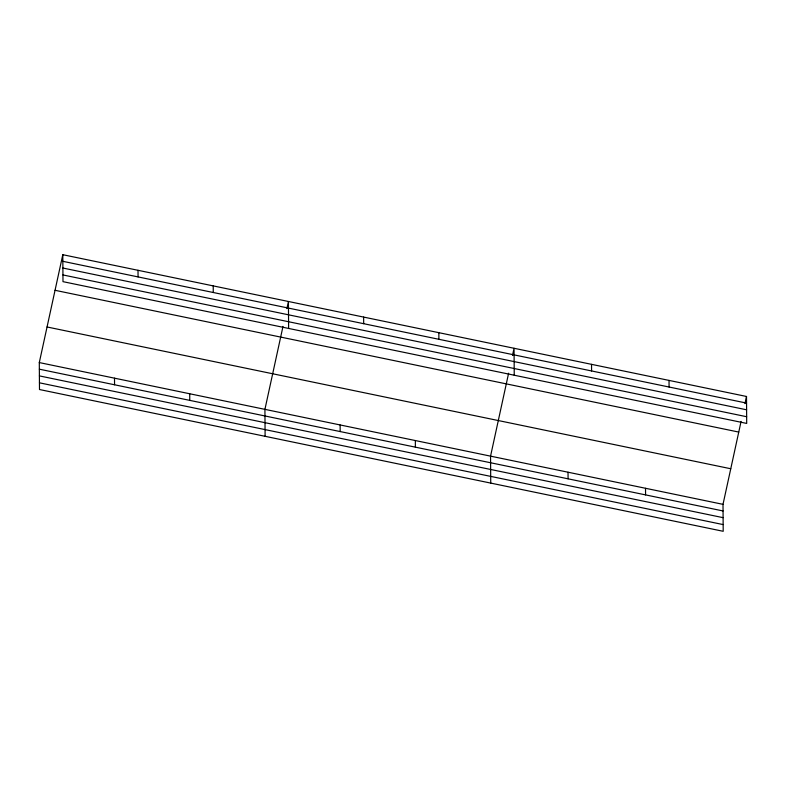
<?xml version="1.0" encoding="UTF-8"?>
<svg xmlns="http://www.w3.org/2000/svg" width="786" height="786" viewBox="0 0 786 786"><rect width="100%" height="100%" fill="white"/><g stroke="black" fill="none" stroke-linecap="round" stroke-linejoin="round"><path stroke-width="1.18" d="M741.08 421.394L723.012 504.347L723.199 531.297L39.487 389.522L39.3 362.572L62.801 254.703L746.513 396.478L746.7 423.428L62.988 281.653L62.801 254.703M282.999 326.406L264.921 409.359L265.108 436.309M286.88 308.613L288.423 301.49L288.619 328.44M508.621 373.193L490.552 456.145L490.739 483.095M512.501 355.39L514.054 348.277L514.24 375.217M744.961 403.601L746.513 396.478M62.851 261.316L746.562 403.09M62.9 268.026L746.602 409.801M62.949 274.943L746.651 416.718M55.049 290.299L738.752 432.074M47.052 326.976L730.764 468.751M39.3 362.572L723.012 504.347M39.349 369.184L723.051 510.959M39.388 375.895L723.1 517.669M39.438 382.811L723.149 524.586M669.024 380.414L669.073 387.026M645.522 488.283L645.571 494.895M591.534 364.34L591.583 370.953M568.032 472.219L568.082 478.831M438.843 332.675L438.893 339.287M415.342 440.553L415.381 447.165M363.633 317.082L363.682 323.694M340.132 424.961L340.181 431.573M213.222 285.898L213.261 292.51M189.721 393.766L189.76 400.379M138.012 270.296L138.061 276.908M114.51 378.174L114.55 384.786"/></g></svg>
